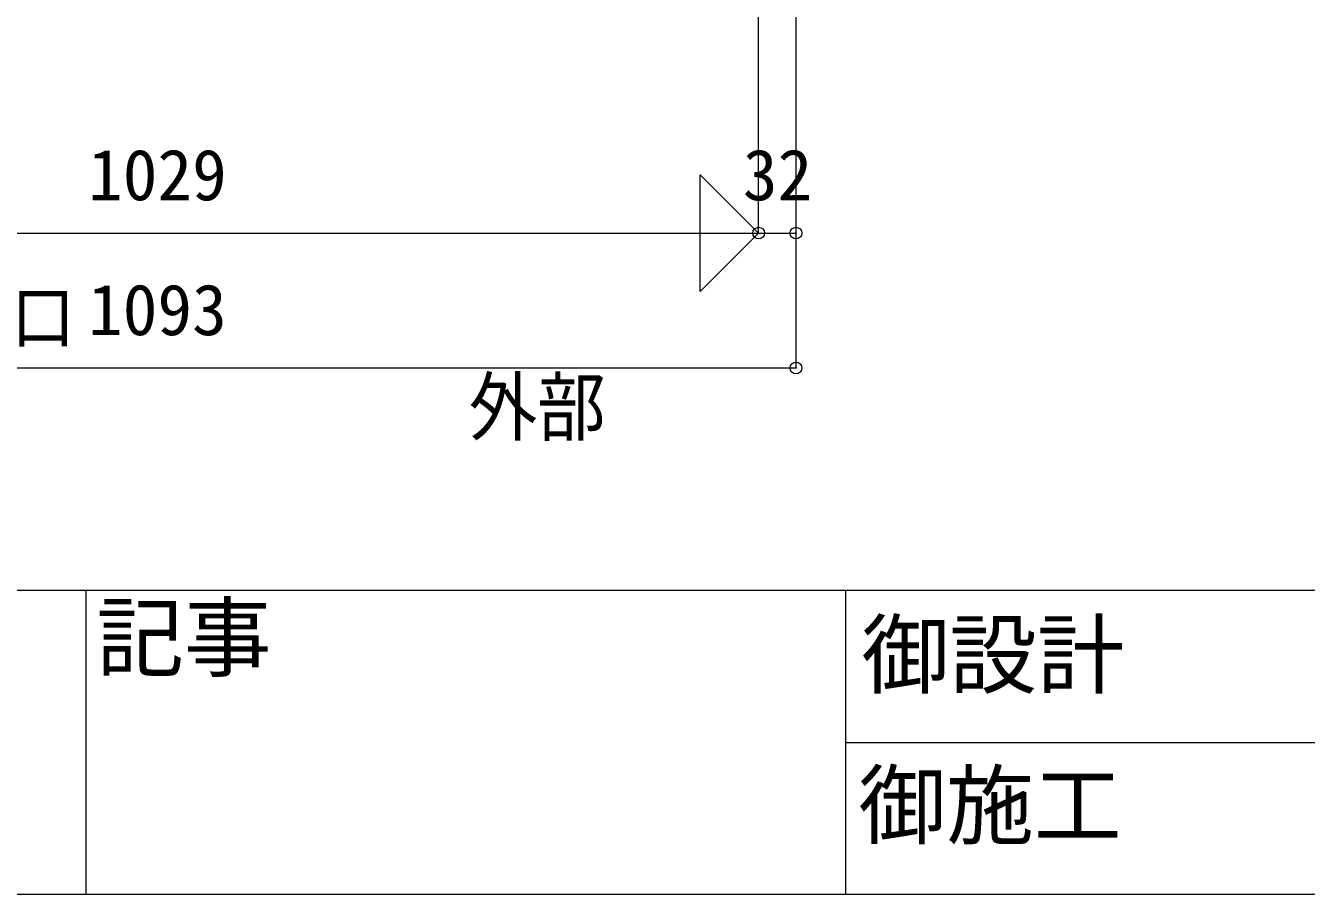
# Model space of a CAD drawing. Units: millimetres at full size, sheet at 1:20. Extents: x -4072 to 3728, y -3418 to 2032.
# Drawn here: x -3218 to -2122, y -3418 to -2675 of the extents above; entities that cross this region are included whole.
import ezdxf
from ezdxf.enums import TextEntityAlignment as Align

# ---------------------------------------------------------------- set-up
doc = ezdxf.new("R2010")
doc.units = ezdxf.units.MM
doc.header["$LTSCALE"] = 20
doc.header["$PDMODE"] = 32
doc.header["$PDSIZE"] = 10
doc.linetypes.add('CHAIN1', pattern=[8, 5, -1, 1, -1])
for name, color, linetype, lineweight in [('0-0', 7, 'Continuous', 9), ('0-1', 7, 'Continuous', 9), ('0-E', 4, 'CHAIN1', 9)]:
    doc.layers.add(name, color=color, linetype=linetype, lineweight=lineweight)
doc.styles.add('HGｺﾞｼｯｸM', font='')
doc.styles.add('ＭＳ ゴシック', font='')
doc.styles.get('HGｺﾞｼｯｸM').set_extended_font_data('HGｺﾞｼｯｸM')
doc.styles.get('ＭＳ ゴシック').set_extended_font_data('MS Gothic')

msp = doc.modelspace()

# ---------------------------------------------------------------- linework, layer by layer
at = {"layer": '0-0'}
for p, q in [((-2558.69, -2967.87), (-2558.69, -2341.74)), ((-2590.69, -2852.46), (-2590.69, -2651.45)), ((-2558.69, -2852.46), (-2558.69, -2651.45)), ((-2640.69, -2902.46), (-2640.69, -2802.46)), ((-2590.69, -2852.46), (-2640.69, -2802.46)), ((-3619.69, -2852.46), (-2590.69, -2852.46)), ((-2590.69, -2852.46), (-2640.69, -2902.46)), ((-2590.69, -2852.46), (-2558.69, -2852.46)), ((-3651.69, -2967.87), (-2558.69, -2967.87))]:
    msp.add_line(p, q, dxfattribs=at)
for p in [(-2590.69, -2852.46), (-2558.69, -2852.46), (-2558.69, -2967.87)]:
    msp.add_point(p, dxfattribs=at)
at = {"layer": '0-1', "color": 5}
for p, q in [((3727.63, -3158.35), (-4072.17, -3158.35)), ((-3166.1, -3158.35), (-3166.1, -3418.34)), ((-2516.12, -3418.34), (-2516.12, -3158.35)), ((-2516.12, -3288.35), (-1046.15, -3288.35))]:
    msp.add_line(p, q, dxfattribs=at)
msp.add_lwpolyline([(3727.63, 2031.52), (3727.63, -3418.34), (-4072.17, -3418.34), (-4072.17, 2031.52)], close=True, dxfattribs=at)

# ---------------------------------------------------------------- texts
at = {"layer": '0-0', "style": 'ＭＳ ゴシック'}
for s, p in [('1029', (-3164.24, -2837.46)), ('32', (-2604.18, -2837.46)), ('1093', (-3164.24, -2952.87))]:
    msp.add_text(s, height=43.62, dxfattribs=at).set_placement(p, align=Align.BOTTOM_LEFT)
at = {"layer": '0-0', "style": 'ＭＳ ゴシック', "width": 0.9}
msp.add_text('軽量下地開口', height=44.21, dxfattribs=at).set_placement((-3501.2, -2959.54), align=Align.BOTTOM_LEFT)
at = {"layer": '0-1'}
for s, style, p in [('記事', 'HGｺﾞｼｯｸM', (-3157.25, -3242.56)), ('御設計', 'ＭＳ ゴシック', (-2502.63, -3257.18)), ('御施工', 'ＭＳ ゴシック', (-2505.26, -3385.98))]:
    msp.add_text(s, height=54.99, dxfattribs=dict(at, style=style)).set_placement(p, align=Align.BOTTOM_LEFT)
at = {"layer": '0-E', "color": 7, "style": 'ＭＳ ゴシック', "width": 0.9}
msp.add_text('外部', height=47.65, dxfattribs=at).set_placement((-2838.6, -3039.3), align=Align.BOTTOM_LEFT)

doc.saveas('drawing.dxf')
